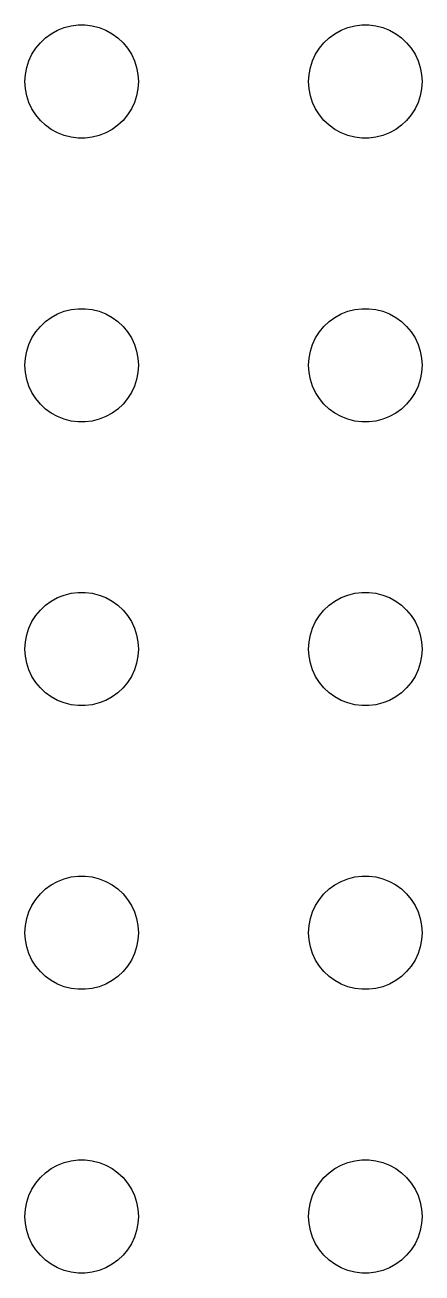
# Model space of a CAD drawing. Header units: metres. Extents: x -150 to 150, y -149 to 149.
# Drawn here: x -114 to -103.5, y 36 to 69 of the extents above; entities that cross this region are included whole.
import ezdxf

# ---------------------------------------------------------------- set-up
doc = ezdxf.new("R2010")
doc.units = ezdxf.units.M

msp = doc.modelspace()

# ---------------------------------------------------------------- linework, layer by layer
for p, q in [((-112.964, 68.9266), (-112.781, 68.9734)), ((-112.781, 68.9734), (-112.594, 68.997)), ((-112.594, 68.997), (-112.406, 68.997)), ((-112.406, 68.997), (-112.219, 68.9734)), ((-112.219, 68.9734), (-112.036, 68.9266)), ((-105.464, 68.9266), (-105.281, 68.9734)), ((-105.281, 68.9734), (-105.094, 68.997)), ((-105.094, 68.997), (-104.906, 68.997)), ((-104.906, 68.997), (-104.719, 68.9734)), ((-104.719, 68.9734), (-104.536, 68.9266)), ((-113.593, 68.5268), (-113.456, 68.6558)), ((-113.456, 68.6558), (-113.304, 68.7665)), ((-113.304, 68.7665), (-113.139, 68.8572)), ((-113.139, 68.8572), (-112.964, 68.9266)), ((-112.036, 68.9266), (-111.861, 68.8572)), ((-111.861, 68.8572), (-111.696, 68.7665)), ((-111.696, 68.7665), (-111.544, 68.6558)), ((-111.544, 68.6558), (-111.407, 68.5268)), ((-106.093, 68.5268), (-105.956, 68.6558)), ((-105.956, 68.6558), (-105.804, 68.7665)), ((-105.804, 68.7665), (-105.639, 68.8572)), ((-105.639, 68.8572), (-105.464, 68.9266)), ((-104.536, 68.9266), (-104.361, 68.8572)), ((-104.361, 68.8572), (-104.196, 68.7665)), ((-104.196, 68.7665), (-104.044, 68.6558)), ((-104.044, 68.6558), (-103.907, 68.5268)), ((-113.814, 68.2226), (-113.714, 68.3817)), ((-113.714, 68.3817), (-113.593, 68.5268)), ((-111.407, 68.5268), (-111.286, 68.3817)), ((-111.286, 68.3817), (-111.186, 68.2226)), ((-106.314, 68.2226), (-106.214, 68.3817)), ((-106.214, 68.3817), (-106.093, 68.5268)), ((-103.907, 68.5268), (-103.786, 68.3817)), ((-103.786, 68.3817), (-103.686, 68.2226)), ((-113.953, 67.873), (-113.895, 68.0522)), ((-113.895, 68.0522), (-113.814, 68.2226)), ((-111.186, 68.2226), (-111.105, 68.0522)), ((-111.105, 68.0522), (-111.047, 67.873)), ((-106.453, 67.873), (-106.395, 68.0522)), ((-106.395, 68.0522), (-106.314, 68.2226)), ((-103.686, 68.2226), (-103.605, 68.0522)), ((-103.605, 68.0522), (-103.547, 67.873)), ((-114, 67.5), (-113.988, 67.688)), ((-113.988, 67.688), (-113.953, 67.873)), ((-111.047, 67.873), (-111.012, 67.688)), ((-111.012, 67.688), (-111, 67.5)), ((-106.5, 67.5), (-106.488, 67.688)), ((-106.488, 67.688), (-106.453, 67.873)), ((-103.547, 67.873), (-103.512, 67.688)), ((-103.512, 67.688), (-103.5, 67.5)), ((-113.988, 67.312), (-114, 67.5)), ((-113.953, 67.127), (-113.988, 67.312)), ((-111.012, 67.312), (-111.047, 67.127)), ((-111, 67.5), (-111.012, 67.312)), ((-106.488, 67.312), (-106.5, 67.5)), ((-106.453, 67.127), (-106.488, 67.312)), ((-103.512, 67.312), (-103.547, 67.127)), ((-103.5, 67.5), (-103.512, 67.312)), ((-113.895, 66.9478), (-113.953, 67.127)), ((-111.047, 67.127), (-111.105, 66.9478)), ((-106.395, 66.9478), (-106.453, 67.127)), ((-103.547, 67.127), (-103.605, 66.9478)), ((-113.814, 66.7774), (-113.895, 66.9478)), ((-113.714, 66.6183), (-113.814, 66.7774)), ((-111.186, 66.7774), (-111.286, 66.6183)), ((-111.105, 66.9478), (-111.186, 66.7774)), ((-106.314, 66.7774), (-106.395, 66.9478)), ((-106.214, 66.6183), (-106.314, 66.7774)), ((-103.686, 66.7774), (-103.786, 66.6183)), ((-103.605, 66.9478), (-103.686, 66.7774)), ((-113.593, 66.4732), (-113.714, 66.6183)), ((-113.456, 66.3442), (-113.593, 66.4732)), ((-113.304, 66.2335), (-113.456, 66.3442)), ((-111.544, 66.3442), (-111.696, 66.2335)), ((-111.407, 66.4732), (-111.544, 66.3442)), ((-111.286, 66.6183), (-111.407, 66.4732)), ((-106.093, 66.4732), (-106.214, 66.6183)), ((-105.956, 66.3442), (-106.093, 66.4732)), ((-105.804, 66.2335), (-105.956, 66.3442)), ((-104.044, 66.3442), (-104.196, 66.2335)), ((-103.907, 66.4732), (-104.044, 66.3442)), ((-103.786, 66.6183), (-103.907, 66.4732)), ((-113.139, 66.1428), (-113.304, 66.2335)), ((-112.964, 66.0734), (-113.139, 66.1428)), ((-112.781, 66.0266), (-112.964, 66.0734)), ((-112.594, 66.003), (-112.781, 66.0266)), ((-112.406, 66.003), (-112.594, 66.003)), ((-112.219, 66.0266), (-112.406, 66.003)), ((-112.036, 66.0734), (-112.219, 66.0266)), ((-111.861, 66.1428), (-112.036, 66.0734)), ((-111.696, 66.2335), (-111.861, 66.1428)), ((-105.639, 66.1428), (-105.804, 66.2335)), ((-105.464, 66.0734), (-105.639, 66.1428)), ((-105.281, 66.0266), (-105.464, 66.0734)), ((-105.094, 66.003), (-105.281, 66.0266)), ((-104.906, 66.003), (-105.094, 66.003)), ((-104.719, 66.0266), (-104.906, 66.003)), ((-104.536, 66.0734), (-104.719, 66.0266)), ((-104.361, 66.1428), (-104.536, 66.0734)), ((-104.196, 66.2335), (-104.361, 66.1428)), ((-113.139, 61.3572), (-112.964, 61.4266)), ((-112.964, 61.4266), (-112.781, 61.4734)), ((-112.781, 61.4734), (-112.594, 61.497)), ((-112.594, 61.497), (-112.406, 61.497)), ((-112.406, 61.497), (-112.219, 61.4734)), ((-112.219, 61.4734), (-112.036, 61.4266)), ((-112.036, 61.4266), (-111.861, 61.3572)), ((-105.639, 61.3572), (-105.464, 61.4266)), ((-105.464, 61.4266), (-105.281, 61.4734)), ((-105.281, 61.4734), (-105.094, 61.497)), ((-105.094, 61.497), (-104.906, 61.497)), ((-104.906, 61.497), (-104.719, 61.4734)), ((-104.719, 61.4734), (-104.536, 61.4266)), ((-104.536, 61.4266), (-104.361, 61.3572)), ((-113.593, 61.0268), (-113.456, 61.1558)), ((-113.456, 61.1558), (-113.304, 61.2665)), ((-113.304, 61.2665), (-113.139, 61.3572)), ((-111.861, 61.3572), (-111.696, 61.2665)), ((-111.696, 61.2665), (-111.544, 61.1558)), ((-111.544, 61.1558), (-111.407, 61.0268)), ((-106.093, 61.0268), (-105.956, 61.1558)), ((-105.956, 61.1558), (-105.804, 61.2665)), ((-105.804, 61.2665), (-105.639, 61.3572)), ((-104.361, 61.3572), (-104.196, 61.2665)), ((-104.196, 61.2665), (-104.044, 61.1558)), ((-104.044, 61.1558), (-103.907, 61.0268)), ((-113.895, 60.5522), (-113.814, 60.7226)), ((-113.814, 60.7226), (-113.714, 60.8817)), ((-113.714, 60.8817), (-113.593, 61.0268)), ((-111.407, 61.0268), (-111.286, 60.8817)), ((-111.286, 60.8817), (-111.186, 60.7226)), ((-111.186, 60.7226), (-111.105, 60.5522)), ((-106.395, 60.5522), (-106.314, 60.7226)), ((-106.314, 60.7226), (-106.214, 60.8817)), ((-106.214, 60.8817), (-106.093, 61.0268)), ((-103.907, 61.0268), (-103.786, 60.8817)), ((-103.786, 60.8817), (-103.686, 60.7226)), ((-103.686, 60.7226), (-103.605, 60.5522)), ((-113.953, 60.373), (-113.895, 60.5522)), ((-111.105, 60.5522), (-111.047, 60.373)), ((-106.453, 60.373), (-106.395, 60.5522)), ((-103.605, 60.5522), (-103.547, 60.373)), ((-114, 60), (-113.988, 60.188)), ((-113.988, 60.188), (-113.953, 60.373)), ((-111.047, 60.373), (-111.012, 60.188)), ((-111.012, 60.188), (-111, 60)), ((-106.5, 60), (-106.488, 60.188)), ((-106.488, 60.188), (-106.453, 60.373)), ((-103.547, 60.373), (-103.512, 60.188)), ((-103.512, 60.188), (-103.5, 60)), ((-113.988, 59.812), (-114, 60)), ((-113.953, 59.627), (-113.988, 59.812)), ((-111.012, 59.812), (-111.047, 59.627)), ((-111, 60), (-111.012, 59.812)), ((-106.488, 59.812), (-106.5, 60)), ((-106.453, 59.627), (-106.488, 59.812)), ((-103.512, 59.812), (-103.547, 59.627)), ((-103.5, 60), (-103.512, 59.812)), ((-113.895, 59.4478), (-113.953, 59.627)), ((-113.814, 59.2774), (-113.895, 59.4478)), ((-111.105, 59.4478), (-111.186, 59.2774)), ((-111.047, 59.627), (-111.105, 59.4478)), ((-106.395, 59.4478), (-106.453, 59.627)), ((-106.314, 59.2774), (-106.395, 59.4478)), ((-103.605, 59.4478), (-103.686, 59.2774)), ((-103.547, 59.627), (-103.605, 59.4478)), ((-113.714, 59.1183), (-113.814, 59.2774)), ((-113.593, 58.9732), (-113.714, 59.1183)), ((-111.286, 59.1183), (-111.407, 58.9732)), ((-111.186, 59.2774), (-111.286, 59.1183)), ((-106.214, 59.1183), (-106.314, 59.2774)), ((-106.093, 58.9732), (-106.214, 59.1183)), ((-103.786, 59.1183), (-103.907, 58.9732)), ((-103.686, 59.2774), (-103.786, 59.1183)), ((-113.456, 58.8442), (-113.593, 58.9732)), ((-113.304, 58.7335), (-113.456, 58.8442)), ((-113.139, 58.6428), (-113.304, 58.7335)), ((-111.696, 58.7335), (-111.861, 58.6428)), ((-111.544, 58.8442), (-111.696, 58.7335)), ((-111.407, 58.9732), (-111.544, 58.8442)), ((-105.956, 58.8442), (-106.093, 58.9732)), ((-105.804, 58.7335), (-105.956, 58.8442)), ((-105.639, 58.6428), (-105.804, 58.7335)), ((-104.196, 58.7335), (-104.361, 58.6428)), ((-104.044, 58.8442), (-104.196, 58.7335)), ((-103.907, 58.9732), (-104.044, 58.8442)), ((-112.964, 58.5734), (-113.139, 58.6428)), ((-112.781, 58.5266), (-112.964, 58.5734)), ((-112.594, 58.503), (-112.781, 58.5266)), ((-112.406, 58.503), (-112.594, 58.503)), ((-112.219, 58.5266), (-112.406, 58.503)), ((-112.036, 58.5734), (-112.219, 58.5266)), ((-111.861, 58.6428), (-112.036, 58.5734)), ((-105.464, 58.5734), (-105.639, 58.6428)), ((-105.281, 58.5266), (-105.464, 58.5734)), ((-105.094, 58.503), (-105.281, 58.5266)), ((-104.906, 58.503), (-105.094, 58.503)), ((-104.719, 58.5266), (-104.906, 58.503)), ((-104.536, 58.5734), (-104.719, 58.5266)), ((-104.361, 58.6428), (-104.536, 58.5734)), ((-113.304, 53.7665), (-113.139, 53.8572)), ((-113.139, 53.8572), (-112.964, 53.9266)), ((-112.964, 53.9266), (-112.781, 53.9734)), ((-112.781, 53.9734), (-112.594, 53.997)), ((-112.594, 53.997), (-112.406, 53.997)), ((-112.406, 53.997), (-112.219, 53.9734)), ((-112.219, 53.9734), (-112.036, 53.9266)), ((-112.036, 53.9266), (-111.861, 53.8572)), ((-111.861, 53.8572), (-111.696, 53.7665)), ((-105.804, 53.7665), (-105.639, 53.8572)), ((-105.639, 53.8572), (-105.464, 53.9266)), ((-105.464, 53.9266), (-105.281, 53.9734)), ((-105.281, 53.9734), (-105.094, 53.997)), ((-105.094, 53.997), (-104.906, 53.997)), ((-104.906, 53.997), (-104.719, 53.9734)), ((-104.719, 53.9734), (-104.536, 53.9266)), ((-104.536, 53.9266), (-104.361, 53.8572)), ((-104.361, 53.8572), (-104.196, 53.7665)), ((-113.714, 53.3817), (-113.593, 53.5268)), ((-113.593, 53.5268), (-113.456, 53.6558)), ((-113.456, 53.6558), (-113.304, 53.7665)), ((-111.696, 53.7665), (-111.544, 53.6558)), ((-111.544, 53.6558), (-111.407, 53.5268)), ((-111.407, 53.5268), (-111.286, 53.3817)), ((-106.214, 53.3817), (-106.093, 53.5268)), ((-106.093, 53.5268), (-105.956, 53.6558)), ((-105.956, 53.6558), (-105.804, 53.7665)), ((-104.196, 53.7665), (-104.044, 53.6558)), ((-104.044, 53.6558), (-103.907, 53.5268)), ((-103.907, 53.5268), (-103.786, 53.3817)), ((-113.895, 53.0522), (-113.814, 53.2226)), ((-113.814, 53.2226), (-113.714, 53.3817)), ((-111.286, 53.3817), (-111.186, 53.2226)), ((-111.186, 53.2226), (-111.105, 53.0522)), ((-106.395, 53.0522), (-106.314, 53.2226)), ((-106.314, 53.2226), (-106.214, 53.3817)), ((-103.786, 53.3817), (-103.686, 53.2226)), ((-103.686, 53.2226), (-103.605, 53.0522)), ((-113.988, 52.688), (-113.953, 52.873)), ((-113.953, 52.873), (-113.895, 53.0522)), ((-111.105, 53.0522), (-111.047, 52.873)), ((-111.047, 52.873), (-111.012, 52.688)), ((-106.488, 52.688), (-106.453, 52.873)), ((-106.453, 52.873), (-106.395, 53.0522)), ((-103.605, 53.0522), (-103.547, 52.873)), ((-103.547, 52.873), (-103.512, 52.688)), ((-114, 52.5), (-113.988, 52.688)), ((-113.988, 52.312), (-114, 52.5)), ((-111.012, 52.688), (-111, 52.5)), ((-111, 52.5), (-111.012, 52.312)), ((-106.5, 52.5), (-106.488, 52.688)), ((-106.488, 52.312), (-106.5, 52.5)), ((-103.512, 52.688), (-103.5, 52.5)), ((-103.5, 52.5), (-103.512, 52.312)), ((-113.953, 52.127), (-113.988, 52.312)), ((-111.012, 52.312), (-111.047, 52.127)), ((-106.453, 52.127), (-106.488, 52.312)), ((-103.512, 52.312), (-103.547, 52.127)), ((-113.895, 51.9478), (-113.953, 52.127)), ((-113.814, 51.7774), (-113.895, 51.9478)), ((-111.105, 51.9478), (-111.186, 51.7774)), ((-111.047, 52.127), (-111.105, 51.9478)), ((-106.395, 51.9478), (-106.453, 52.127)), ((-106.314, 51.7774), (-106.395, 51.9478)), ((-103.605, 51.9478), (-103.686, 51.7774)), ((-103.547, 52.127), (-103.605, 51.9478)), ((-113.714, 51.6183), (-113.814, 51.7774)), ((-113.593, 51.4732), (-113.714, 51.6183)), ((-113.456, 51.3442), (-113.593, 51.4732)), ((-111.407, 51.4732), (-111.544, 51.3442)), ((-111.286, 51.6183), (-111.407, 51.4732)), ((-111.186, 51.7774), (-111.286, 51.6183)), ((-106.214, 51.6183), (-106.314, 51.7774)), ((-106.093, 51.4732), (-106.214, 51.6183)), ((-105.956, 51.3442), (-106.093, 51.4732)), ((-103.907, 51.4732), (-104.044, 51.3442)), ((-103.786, 51.6183), (-103.907, 51.4732)), ((-103.686, 51.7774), (-103.786, 51.6183)), ((-113.304, 51.2335), (-113.456, 51.3442)), ((-113.139, 51.1428), (-113.304, 51.2335)), ((-112.964, 51.0734), (-113.139, 51.1428)), ((-111.861, 51.1428), (-112.036, 51.0734)), ((-111.696, 51.2335), (-111.861, 51.1428)), ((-111.544, 51.3442), (-111.696, 51.2335)), ((-105.804, 51.2335), (-105.956, 51.3442)), ((-105.639, 51.1428), (-105.804, 51.2335)), ((-105.464, 51.0734), (-105.639, 51.1428)), ((-104.361, 51.1428), (-104.536, 51.0734)), ((-104.196, 51.2335), (-104.361, 51.1428)), ((-104.044, 51.3442), (-104.196, 51.2335)), ((-112.781, 51.0266), (-112.964, 51.0734)), ((-112.594, 51.003), (-112.781, 51.0266)), ((-112.406, 51.003), (-112.594, 51.003)), ((-112.219, 51.0266), (-112.406, 51.003)), ((-112.036, 51.0734), (-112.219, 51.0266)), ((-105.281, 51.0266), (-105.464, 51.0734)), ((-105.094, 51.003), (-105.281, 51.0266)), ((-104.906, 51.003), (-105.094, 51.003)), ((-104.719, 51.0266), (-104.906, 51.003)), ((-104.536, 51.0734), (-104.719, 51.0266)), ((-113.456, 46.1558), (-113.304, 46.2665)), ((-113.304, 46.2665), (-113.139, 46.3572)), ((-113.139, 46.3572), (-112.964, 46.4266)), ((-112.964, 46.4266), (-112.781, 46.4734)), ((-112.781, 46.4734), (-112.594, 46.497)), ((-112.594, 46.497), (-112.406, 46.497)), ((-112.406, 46.497), (-112.219, 46.4734)), ((-112.219, 46.4734), (-112.036, 46.4266)), ((-112.036, 46.4266), (-111.861, 46.3572)), ((-111.861, 46.3572), (-111.696, 46.2665)), ((-111.696, 46.2665), (-111.544, 46.1558)), ((-105.956, 46.1558), (-105.804, 46.2665)), ((-105.804, 46.2665), (-105.639, 46.3572)), ((-105.639, 46.3572), (-105.464, 46.4266)), ((-105.464, 46.4266), (-105.281, 46.4734)), ((-105.281, 46.4734), (-105.094, 46.497)), ((-105.094, 46.497), (-104.906, 46.497)), ((-104.906, 46.497), (-104.719, 46.4734)), ((-104.719, 46.4734), (-104.536, 46.4266)), ((-104.536, 46.4266), (-104.361, 46.3572)), ((-104.361, 46.3572), (-104.196, 46.2665)), ((-104.196, 46.2665), (-104.044, 46.1558)), ((-113.814, 45.7226), (-113.714, 45.8817)), ((-113.714, 45.8817), (-113.593, 46.0268)), ((-113.593, 46.0268), (-113.456, 46.1558)), ((-111.544, 46.1558), (-111.407, 46.0268)), ((-111.407, 46.0268), (-111.286, 45.8817)), ((-111.286, 45.8817), (-111.186, 45.7226)), ((-106.314, 45.7226), (-106.214, 45.8817)), ((-106.214, 45.8817), (-106.093, 46.0268)), ((-106.093, 46.0268), (-105.956, 46.1558)), ((-104.044, 46.1558), (-103.907, 46.0268)), ((-103.907, 46.0268), (-103.786, 45.8817)), ((-103.786, 45.8817), (-103.686, 45.7226)), ((-113.953, 45.373), (-113.895, 45.5522)), ((-113.895, 45.5522), (-113.814, 45.7226)), ((-111.186, 45.7226), (-111.105, 45.5522)), ((-111.105, 45.5522), (-111.047, 45.373)), ((-106.453, 45.373), (-106.395, 45.5522)), ((-106.395, 45.5522), (-106.314, 45.7226)), ((-103.686, 45.7226), (-103.605, 45.5522)), ((-103.605, 45.5522), (-103.547, 45.373)), ((-113.988, 45.188), (-113.953, 45.373)), ((-111.047, 45.373), (-111.012, 45.188)), ((-106.488, 45.188), (-106.453, 45.373)), ((-103.547, 45.373), (-103.512, 45.188)), ((-114, 45), (-113.988, 45.188)), ((-113.988, 44.812), (-114, 45)), ((-111.012, 45.188), (-111, 45)), ((-111, 45), (-111.012, 44.812)), ((-106.5, 45), (-106.488, 45.188)), ((-106.488, 44.812), (-106.5, 45)), ((-103.512, 45.188), (-103.5, 45)), ((-103.5, 45), (-103.512, 44.812)), ((-113.953, 44.627), (-113.988, 44.812)), ((-113.895, 44.4478), (-113.953, 44.627)), ((-111.047, 44.627), (-111.105, 44.4478)), ((-111.012, 44.812), (-111.047, 44.627)), ((-106.453, 44.627), (-106.488, 44.812)), ((-106.395, 44.4478), (-106.453, 44.627)), ((-103.547, 44.627), (-103.605, 44.4478)), ((-103.512, 44.812), (-103.547, 44.627)), ((-113.814, 44.2774), (-113.895, 44.4478)), ((-113.714, 44.1183), (-113.814, 44.2774)), ((-111.186, 44.2774), (-111.286, 44.1183)), ((-111.105, 44.4478), (-111.186, 44.2774)), ((-106.314, 44.2774), (-106.395, 44.4478)), ((-106.214, 44.1183), (-106.314, 44.2774)), ((-103.686, 44.2774), (-103.786, 44.1183)), ((-103.605, 44.4478), (-103.686, 44.2774)), ((-113.593, 43.9732), (-113.714, 44.1183)), ((-113.456, 43.8442), (-113.593, 43.9732)), ((-111.407, 43.9732), (-111.544, 43.8442)), ((-111.286, 44.1183), (-111.407, 43.9732)), ((-106.093, 43.9732), (-106.214, 44.1183)), ((-105.956, 43.8442), (-106.093, 43.9732)), ((-103.907, 43.9732), (-104.044, 43.8442)), ((-103.786, 44.1183), (-103.907, 43.9732)), ((-113.304, 43.7335), (-113.456, 43.8442)), ((-113.139, 43.6428), (-113.304, 43.7335)), ((-112.964, 43.5734), (-113.139, 43.6428)), ((-112.781, 43.5266), (-112.964, 43.5734)), ((-112.036, 43.5734), (-112.219, 43.5266)), ((-111.861, 43.6428), (-112.036, 43.5734)), ((-111.696, 43.7335), (-111.861, 43.6428)), ((-111.544, 43.8442), (-111.696, 43.7335)), ((-105.804, 43.7335), (-105.956, 43.8442)), ((-105.639, 43.6428), (-105.804, 43.7335)), ((-105.464, 43.5734), (-105.639, 43.6428)), ((-105.281, 43.5266), (-105.464, 43.5734)), ((-104.536, 43.5734), (-104.719, 43.5266)), ((-104.361, 43.6428), (-104.536, 43.5734)), ((-104.196, 43.7335), (-104.361, 43.6428)), ((-104.044, 43.8442), (-104.196, 43.7335)), ((-112.594, 43.503), (-112.781, 43.5266)), ((-112.406, 43.503), (-112.594, 43.503)), ((-112.219, 43.5266), (-112.406, 43.503)), ((-105.094, 43.503), (-105.281, 43.5266)), ((-104.906, 43.503), (-105.094, 43.503)), ((-104.719, 43.5266), (-104.906, 43.503)), ((-112.964, 38.9266), (-112.781, 38.9734)), ((-112.781, 38.9734), (-112.594, 38.997)), ((-112.594, 38.997), (-112.406, 38.997)), ((-112.406, 38.997), (-112.219, 38.9734)), ((-112.219, 38.9734), (-112.036, 38.9266)), ((-105.464, 38.9266), (-105.281, 38.9734)), ((-105.281, 38.9734), (-105.094, 38.997)), ((-105.094, 38.997), (-104.906, 38.997)), ((-104.906, 38.997), (-104.719, 38.9734)), ((-104.719, 38.9734), (-104.536, 38.9266)), ((-113.593, 38.5268), (-113.456, 38.6558)), ((-113.456, 38.6558), (-113.304, 38.7665)), ((-113.304, 38.7665), (-113.139, 38.8572)), ((-113.139, 38.8572), (-112.964, 38.9266)), ((-112.036, 38.9266), (-111.861, 38.8572)), ((-111.861, 38.8572), (-111.696, 38.7665)), ((-111.696, 38.7665), (-111.544, 38.6558)), ((-111.544, 38.6558), (-111.407, 38.5268)), ((-106.093, 38.5268), (-105.956, 38.6558)), ((-105.956, 38.6558), (-105.804, 38.7665)), ((-105.804, 38.7665), (-105.639, 38.8572)), ((-105.639, 38.8572), (-105.464, 38.9266)), ((-104.536, 38.9266), (-104.361, 38.8572)), ((-104.361, 38.8572), (-104.196, 38.7665)), ((-104.196, 38.7665), (-104.044, 38.6558)), ((-104.044, 38.6558), (-103.907, 38.5268)), ((-113.814, 38.2226), (-113.714, 38.3817)), ((-113.714, 38.3817), (-113.593, 38.5268)), ((-111.407, 38.5268), (-111.286, 38.3817)), ((-111.286, 38.3817), (-111.186, 38.2226)), ((-106.314, 38.2226), (-106.214, 38.3817)), ((-106.214, 38.3817), (-106.093, 38.5268)), ((-103.907, 38.5268), (-103.786, 38.3817)), ((-103.786, 38.3817), (-103.686, 38.2226)), ((-113.953, 37.873), (-113.895, 38.0522)), ((-113.895, 38.0522), (-113.814, 38.2226)), ((-111.186, 38.2226), (-111.105, 38.0522)), ((-111.105, 38.0522), (-111.047, 37.873)), ((-106.453, 37.873), (-106.395, 38.0522)), ((-106.395, 38.0522), (-106.314, 38.2226)), ((-103.686, 38.2226), (-103.605, 38.0522)), ((-103.605, 38.0522), (-103.547, 37.873)), ((-114, 37.5), (-113.988, 37.688)), ((-113.988, 37.688), (-113.953, 37.873)), ((-111.047, 37.873), (-111.012, 37.688)), ((-111.012, 37.688), (-111, 37.5)), ((-106.5, 37.5), (-106.488, 37.688)), ((-106.488, 37.688), (-106.453, 37.873)), ((-103.547, 37.873), (-103.512, 37.688)), ((-103.512, 37.688), (-103.5, 37.5)), ((-113.988, 37.312), (-114, 37.5)), ((-113.953, 37.127), (-113.988, 37.312)), ((-111.012, 37.312), (-111.047, 37.127)), ((-111, 37.5), (-111.012, 37.312)), ((-106.488, 37.312), (-106.5, 37.5)), ((-106.453, 37.127), (-106.488, 37.312)), ((-103.512, 37.312), (-103.547, 37.127)), ((-103.5, 37.5), (-103.512, 37.312)), ((-113.895, 36.9478), (-113.953, 37.127)), ((-111.047, 37.127), (-111.105, 36.9478)), ((-106.395, 36.9478), (-106.453, 37.127)), ((-103.547, 37.127), (-103.605, 36.9478)), ((-113.814, 36.7774), (-113.895, 36.9478)), ((-113.714, 36.6183), (-113.814, 36.7774)), ((-111.186, 36.7774), (-111.286, 36.6183)), ((-111.105, 36.9478), (-111.186, 36.7774)), ((-106.314, 36.7774), (-106.395, 36.9478)), ((-106.214, 36.6183), (-106.314, 36.7774)), ((-103.686, 36.7774), (-103.786, 36.6183)), ((-103.605, 36.9478), (-103.686, 36.7774)), ((-113.593, 36.4732), (-113.714, 36.6183)), ((-113.456, 36.3442), (-113.593, 36.4732)), ((-113.304, 36.2335), (-113.456, 36.3442)), ((-111.544, 36.3442), (-111.696, 36.2335)), ((-111.407, 36.4732), (-111.544, 36.3442)), ((-111.286, 36.6183), (-111.407, 36.4732)), ((-106.093, 36.4732), (-106.214, 36.6183)), ((-105.956, 36.3442), (-106.093, 36.4732)), ((-105.804, 36.2335), (-105.956, 36.3442)), ((-104.044, 36.3442), (-104.196, 36.2335)), ((-103.907, 36.4732), (-104.044, 36.3442)), ((-103.786, 36.6183), (-103.907, 36.4732)), ((-113.139, 36.1428), (-113.304, 36.2335)), ((-112.964, 36.0734), (-113.139, 36.1428)), ((-112.781, 36.0266), (-112.964, 36.0734)), ((-112.594, 36.003), (-112.781, 36.0266)), ((-112.406, 36.003), (-112.594, 36.003)), ((-112.219, 36.0266), (-112.406, 36.003)), ((-112.036, 36.0734), (-112.219, 36.0266)), ((-111.861, 36.1428), (-112.036, 36.0734)), ((-111.696, 36.2335), (-111.861, 36.1428)), ((-105.639, 36.1428), (-105.804, 36.2335)), ((-105.464, 36.0734), (-105.639, 36.1428)), ((-105.281, 36.0266), (-105.464, 36.0734)), ((-105.094, 36.003), (-105.281, 36.0266)), ((-104.906, 36.003), (-105.094, 36.003)), ((-104.719, 36.0266), (-104.906, 36.003)), ((-104.536, 36.0734), (-104.719, 36.0266)), ((-104.361, 36.1428), (-104.536, 36.0734)), ((-104.196, 36.2335), (-104.361, 36.1428))]:
    msp.add_line(p, q)

doc.saveas('drawing.dxf')
